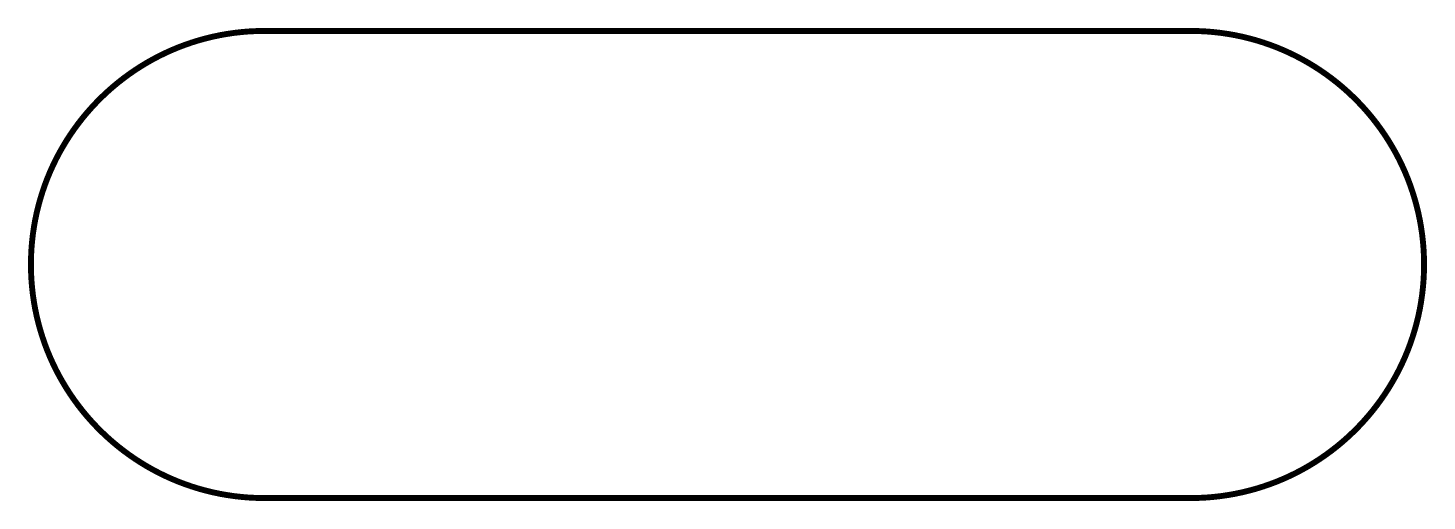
# Model space of a CAD drawing. Extents: x 0.04 to 2.42, y 0.05 to 0.85.
import ezdxf

# ---------------------------------------------------------------- set-up
doc = ezdxf.new("R2010")
doc.units = 0
doc.header["$LTSCALE"] = 0.166667
doc.layers.add('FOREGROUND', color=7, linetype='CONTINUOUS')

msp = doc.modelspace()

# ---------------------------------------------------------------- linework, layer by layer
at = {"layer": 'FOREGROUND', "linetype": 'CONTINUOUS', "const_width": 0.01}
msp.add_lwpolyline([(2.02, 0.05), (2.032838, 0.050214), (2.045573, 0.05083), (2.0582, 0.051843), (2.070712, 0.053247), (2.083104, 0.055034), (2.095369, 0.0572), (2.107502, 0.059739), (2.119495, 0.062643), (2.131343, 0.065906), (2.14304, 0.069524), (2.154579, 0.073489), (2.165955, 0.077795), (2.177161, 0.082437), (2.188192, 0.087408), (2.19904, 0.092702), (2.2097, 0.098313), (2.220166, 0.104234), (2.230432, 0.11046), (2.240491, 0.116985), (2.250338, 0.123802), (2.259966, 0.130905), (2.269369, 0.138288), (2.278541, 0.145945), (2.287476, 0.15387), (2.296168, 0.162057), (2.30461, 0.170499), (2.312796, 0.179191), (2.320721, 0.188126), (2.328379, 0.197298), (2.335762, 0.206701), (2.342865, 0.216329), (2.349682, 0.226175), (2.356206, 0.236234), (2.362432, 0.2465), (2.368354, 0.256966), (2.373965, 0.267627), (2.379259, 0.278475), (2.384229, 0.289505), (2.388871, 0.300712), (2.393178, 0.312087), (2.397143, 0.323627), (2.40076, 0.335324), (2.404024, 0.347172), (2.406928, 0.359165), (2.409466, 0.371297), (2.411632, 0.383562), (2.41342, 0.395954), (2.414824, 0.408467), (2.415837, 0.421094), (2.416453, 0.433829), (2.416667, 0.446667), (2.416667, 0.446667), (2.416453, 0.459506), (2.415836, 0.472243), (2.414823, 0.484871), (2.413419, 0.497386), (2.411631, 0.509779), (2.409464, 0.522046), (2.406926, 0.534179), (2.404021, 0.546174), (2.400756, 0.558023), (2.397138, 0.569721), (2.393172, 0.581262), (2.388865, 0.592639), (2.384222, 0.603846), (2.37925, 0.614877), (2.373955, 0.625727), (2.368343, 0.636388), (2.36242, 0.646855), (2.356192, 0.657121), (2.349666, 0.667181), (2.342848, 0.677029), (2.335743, 0.686657), (2.328358, 0.696061), (2.3207, 0.705233), (2.312773, 0.714168), (2.304585, 0.72286), (2.296141, 0.731302), (2.287447, 0.739489), (2.278511, 0.747414), (2.269337, 0.755071), (2.259932, 0.762454), (2.250302, 0.769557), (2.240454, 0.776374), (2.230392, 0.782898), (2.220125, 0.789124), (2.209657, 0.795044), (2.198995, 0.800655), (2.188144, 0.805948), (2.177112, 0.810918), (2.165904, 0.815558), (2.154526, 0.819864), (2.142985, 0.823827), (2.131286, 0.827444), (2.119436, 0.830706), (2.107441, 0.833609), (2.095307, 0.836145), (2.08304, 0.838309), (2.070646, 0.840095), (2.058132, 0.841497), (2.045503, 0.842508), (2.032766, 0.843122), (2.019926, 0.843333), (0.446593, 0.843333), (0.433757, 0.843117), (0.421024, 0.842499), (0.408398, 0.841484), (0.395888, 0.840078), (0.383498, 0.838288), (0.371234, 0.836121), (0.359104, 0.833581), (0.347113, 0.830675), (0.335266, 0.82741), (0.323572, 0.823791), (0.312034, 0.819825), (0.30066, 0.815517), (0.289456, 0.810875), (0.278428, 0.805903), (0.267581, 0.800608), (0.256923, 0.794997), (0.246459, 0.789075), (0.236195, 0.782848), (0.226137, 0.776323), (0.216293, 0.769506), (0.206667, 0.762402), (0.197265, 0.755019), (0.188095, 0.747362), (0.179162, 0.739437), (0.170472, 0.73125), (0.162032, 0.722808), (0.153847, 0.714117), (0.145924, 0.705182), (0.138268, 0.696011), (0.130886, 0.686608), (0.123785, 0.676981), (0.116969, 0.667135), (0.110446, 0.657076), (0.104221, 0.646811), (0.098301, 0.636346), (0.092692, 0.625687), (0.087399, 0.614839), (0.082429, 0.60381), (0.077789, 0.592605), (0.073483, 0.58123), (0.069519, 0.569692), (0.065903, 0.557996), (0.062639, 0.54615), (0.059736, 0.534158), (0.057199, 0.522027), (0.055033, 0.509763), (0.053246, 0.497373), (0.051843, 0.484862), (0.05083, 0.472236), (0.050214, 0.459503), (0.05, 0.446667), (0.05, 0.446667), (0.050214, 0.433829), (0.05083, 0.421094), (0.051843, 0.408467), (0.053247, 0.395954), (0.055034, 0.383562), (0.0572, 0.371297), (0.059739, 0.359165), (0.062643, 0.347172), (0.065906, 0.335324), (0.069524, 0.323627), (0.073489, 0.312087), (0.077795, 0.300712), (0.082437, 0.289505), (0.087408, 0.278475), (0.092702, 0.267627), (0.098313, 0.256966), (0.104234, 0.2465), (0.11046, 0.236234), (0.116985, 0.226175), (0.123802, 0.216329), (0.130905, 0.206701), (0.138288, 0.197298), (0.145945, 0.188126), (0.15387, 0.179191), (0.162057, 0.170499), (0.170499, 0.162057), (0.179191, 0.15387), (0.188126, 0.145945), (0.197298, 0.138288), (0.206701, 0.130905), (0.216329, 0.123802), (0.226175, 0.116985), (0.236234, 0.11046), (0.2465, 0.104234), (0.256966, 0.098313), (0.267627, 0.092702), (0.278475, 0.087408), (0.289505, 0.082437), (0.300712, 0.077795), (0.312087, 0.073489), (0.323627, 0.069524), (0.335324, 0.065906), (0.347172, 0.062643), (0.359165, 0.059739), (0.371297, 0.0572), (0.383562, 0.055034), (0.395954, 0.053247), (0.408467, 0.051843), (0.421094, 0.05083), (0.433829, 0.050214), (0.446667, 0.05)], close=True, dxfattribs=at)

doc.saveas('drawing.dxf')
